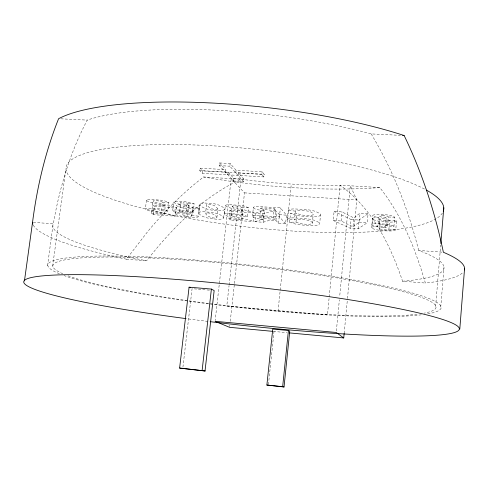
<?xml version="1.0" encoding="UTF-8"?>
<svg xmlns="http://www.w3.org/2000/svg" width="489" height="489" viewBox="0 0 489 489"><rect width="100%" height="100%" fill="white"/><g stroke="black" fill="none" stroke-linecap="round" stroke-linejoin="round"><path stroke-width="0.37" stroke-dasharray="2.44 1.83" d="M198.772 213.082L199.341 212.257A10.862 1.938 6.7 0 1 200.093 212L200.667 211.89A9.23 1.65 6.7 0 1 202.996 211.719L211.59 212.342A9.132 1.632 6.7 0 1 214.213 212.801L214.702 212.911A10.202 1.822 6.7 0 1 216.205 213.277L219.598 214.494L222.153 216.04A57.818 10.104 7.1 0 1 222.96 216.774L223.516 218.375L220.991 219.133A9.688 1.705 6.6 0 1 218.834 219.219L216.126 219.127A13.771 2.433 6.7 0 1 214.31 218.993L210.93 218.607A8.973 1.577 6.7 0 1 208.393 218.167L207.917 218.07A10.031 1.767 6.7 0 1 206.456 217.715C203.675 216.823 200.203 215.838 198.772 213.082L199.787 204.206L200.368 203.516A10.85 2.029 6.7 0 1 201.113 203.241L201.688 203.124A9.187 1.724 6.7 0 1 203.565 202.947L212.605 203.54A9.12 1.711 6.7 0 1 215.221 204.005L215.71 204.115A10.19 1.907 6.7 0 1 217.208 204.494L220.594 205.753L223.137 207.354A57.745 10.587 7.2 0 1 223.944 208.118L224.488 209.793L221.963 210.6A9.676 1.785 6.7 0 1 219.799 210.698L217.098 210.618A13.753 2.549 6.7 0 1 215.282 210.49L211.908 210.105A8.961 1.65 6.7 0 1 209.378 209.653L208.901 209.555A10.018 1.846 6.7 0 1 207.44 209.188C204.64 208.277 201.156 207.208 199.787 204.378M206.272 212.996C204.359 214.769 210.038 217.373 211.969 217.721A3.399 0.599 6.6 0 0 216.144 218.015C218.082 216.254 212.458 213.626 210.521 213.283A3.447 0.617 6.7 0 0 206.254 212.99M198.84 210.411L199.176 207.556L192.745 206.975L191.657 216.046A4.792 0.837 6.9 0 1 191.23 216.193A4.847 0.844 6.9 0 1 190.997 216.23A4.199 0.733 6.9 0 1 188.833 216.266M216.908 217.501L217.856 208.717L214.854 205.906L211.529 204.53A3.441 0.648 6.7 0 0 207.269 204.249L206.535 204.763L205.521 213.595M182.336 214.28L182.36 214.237A4.884 0.856 6.9 0 1 182.745 214.029A5.061 0.886 6.9 0 1 182.965 213.98L183.21 213.944A3.753 0.654 6.9 0 1 185.068 213.913L185.288 213.931A10.44 1.815 6.9 0 1 188.143 214.225L189.164 205.624A10.428 1.901 6.9 0 0 186.297 205.331L186.095 205.325A3.716 0.685 7 0 0 184.359 205.343L183.986 205.404A5.055 0.929 7 0 0 183.675 205.49A4.878 0.892 7 0 0 183.381 205.68L182.562 214.708A10.33 1.809 6.9 0 0 182.837 214.903L183.925 215.392A5.214 0.911 6.9 0 0 184.854 215.667A5.342 0.935 6.9 0 0 185.49 215.814L185.918 215.906A4.046 0.703 6.9 0 0 188.381 216.236A4.749 0.831 6.9 0 0 188.827 216.266M183.344 205.771L183.577 206.169A10.318 1.895 6.9 0 0 183.852 206.37L184.94 206.878A5.208 0.954 6.9 0 0 186.071 207.214A5.336 0.978 6.9 0 0 186.498 207.312L186.926 207.403A4.01 0.733 6.9 0 0 189.157 207.715L189.39 207.733A4.242 0.776 6.9 0 0 192.018 207.721A4.841 0.886 7 0 0 192.336 207.648A4.786 0.874 7 0 0 192.66 207.525L192.745 206.975M231.34 215.441L231.23 215.013A3.985 0.715 6.4 0 1 233.039 214.726L234.378 214.763A7.537 1.351 6.4 0 1 235.166 214.812L236.664 214.958A4.322 0.776 6.4 0 1 238.583 215.276L240.912 216.193L247.465 216.523L248.43 207.727L244.738 206.217A8.032 1.522 6.4 0 0 243.021 205.832A11.51 2.17 6.4 0 0 240.093 205.349L228.705 204.683A9.615 1.815 6.5 0 0 226.963 204.867L226.004 205.099A8.973 1.693 6.5 0 0 225.319 205.655L224.463 214.176M435.62 306.658L440.705 245.044M440.754 307.092L444.018 267.165M379.935 228.907A5.477 0.984 4.8 0 0 380.699 229.176A5.611 1.009 4.8 0 0 381.267 229.323L381.671 229.414A4.248 0.764 4.9 0 0 384.171 229.757A4.988 0.899 4.8 0 0 384.66 229.787A4.413 0.795 4.8 0 0 387.239 229.775A5.086 0.917 4.9 0 0 387.551 229.738A5.031 0.905 4.9 0 0 388.217 229.604L388.914 229.096L389.721 220.154L396.561 220.771L395.766 229.72L395.191 230.264A10.844 1.956 4.8 0 1 393.211 230.753A11.565 2.084 4.8 0 1 392.496 230.839A11.021 1.987 4.8 0 1 389.024 230.979L385.821 230.875A16.058 2.91 4.8 0 1 384.006 230.753L381.01 230.466A11.424 2.06 4.9 0 1 377.282 229.891L376.316 229.689A13.166 2.378 4.8 0 1 374.977 229.365L373.859 229.035A10.874 1.962 4.9 0 1 372.147 228.259L371.891 228.033A12.8 2.311 4.8 0 1 371.707 227.733L371.744 227.446A8.49 1.534 4.9 0 1 376.726 226.596L377.838 226.621L378.663 217.623L374.097 216.578A7.372 1.418 4.8 0 1 373.095 216.101L372.838 215.863A8.808 1.693 4.8 0 1 372.734 215.576A8.368 1.608 4.8 0 1 373.425 215.013L375.552 214.579A10.006 1.919 4.8 0 1 378.235 214.42C383.627 214.695 389.482 214.451 394.421 216.957A21.84 4.181 4.9 0 1 394.776 217.208L393.963 226.309L387.588 226.077L386.695 225.551A4.468 0.819 4.8 0 0 385.98 225.325A4.322 0.789 4.8 0 0 382.911 224.861A5.428 0.99 4.8 0 0 382.257 224.818L381.842 224.799M379.898 216.071L379.861 216.236A6.119 1.174 4.7 0 0 379.935 216.382L380.045 216.486A4.34 0.831 4.8 0 0 381.579 217.061A4.181 0.801 4.8 0 0 382.429 217.226L385.87 217.581L387.037 218.815L386.224 227.807L385.051 226.621L381.609 226.266A4.187 0.764 4.8 0 1 380.76 226.101A4.303 0.789 4.8 0 1 379.281 225.594L379.109 225.447A6.125 1.125 4.8 0 1 379.03 225.301L379.874 216.279M379.146 228.29L379.965 219.359M385.051 226.621L385.87 217.581M387.588 226.077L388.407 217L387.514 216.45A4.462 0.856 4.8 0 0 386.64 216.181A4.303 0.825 4.8 0 0 383.523 215.735M333.211 220.453L350.234 228.296L358.113 228.84L367.233 222.764L368.083 213.638L360.063 213.106L353.816 217.923L352.979 226.786L341.151 220.991L333.211 220.453L334.097 211.401L342.025 211.92L353.816 217.923M371.927 224.799L372.765 215.741M371.732 227.807L372.557 218.895M146.4 200.172L145.471 208.644M344.164 333.406L347.404 299.28M347.471 298.522L356.823 199.94L350.307 185.796L339.659 296.756M358.113 228.84L358.938 220.05L368.083 213.638M352.979 226.786L359.201 222.22L360.063 213.106M336.377 330.955L339.366 299.794M350.234 228.296L351.071 219.518L334.097 211.401M329.066 298.479L327.459 314.959L226.78 306.059L229.054 285.674M329.213 296.982L340.099 185.184L379.757 187.568C392.636 203.717 402.606 222.006 410.693 240.967A508.829 394.776 -36.4 0 1 414.788 251.101L420.406 266.811L425.399 283.039A217.263 32.317 6.2 0 0 463.083 272.19M341.151 220.991L342.025 211.92M289.604 222.14L294.757 223.858A12.213 2.194 5.7 0 0 296.236 224.17A12.952 2.329 5.7 0 0 298.944 224.622L304.568 225.246A22.042 4.004 5.7 0 0 306.805 225.405L311.438 225.563A14.756 2.659 5.7 0 0 314.635 225.46L316.75 225.221A15.403 2.781 5.7 0 0 318.37 224.848L319.739 223.724L320.491 214.31A31.999 6.064 5.9 0 0 319.995 213.65L315.668 211.444A15.19 2.891 5.7 0 0 313.804 210.924L311.713 210.447A14.878 2.836 5.7 0 0 307.881 209.787L294.415 208.901A13.655 2.604 5.7 0 0 290.79 209.188L288.241 210.319L287.318 219.194L294.561 219.836A7.598 1.381 5.7 0 1 299.769 219.261L300.814 219.316A11.027 1.999 5.7 0 1 302.184 219.42L304.085 219.616A8.136 1.479 5.7 0 1 307.08 220.099L310.167 220.991L311.994 222.208A33.166 5.984 6 0 1 312.312 222.678L312.019 223.73L309.898 224.213A7.83 1.412 5.7 0 1 307.758 224.286L306.041 224.231A10.293 1.858 5.7 0 1 304.733 224.145L304.03 224.09A7.5 1.351 5.7 0 1 299.855 223.485L295.986 222.171L289.604 222.14L290.515 213.387L296.89 213.393L300.759 214.744A7.494 1.418 5.7 0 0 304.922 215.356L305.625 215.411A10.281 1.95 5.7 0 0 306.927 215.49L308.645 215.539A7.824 1.479 5.7 0 0 310.784 215.453L312.905 214.94L313.204 213.834A33.124 6.271 5.9 0 0 312.887 213.345L311.071 212.079L307.991 211.162A8.13 1.546 5.7 0 0 304.995 210.673L303.094 210.478A11.015 2.097 5.7 0 0 301.731 210.38L300.692 210.331A7.586 1.449 5.7 0 0 295.429 210.942L294.433 220.013M312.33 223.449L313.217 214.64M295.986 222.171L296.89 213.393M268.455 384.58L274.188 329.782M271.358 220.215L272.905 220.276A21.724 3.82 6 0 1 274.512 220.374L275.924 220.472L278.522 223.332L285.576 223.821L286.481 215.172L280.393 207.862L257.703 206.541A8.301 1.577 6.2 0 0 254.292 206.902M278.009 311.346L291.291 184.041M274.195 208.644L275.833 210.533L274.897 219.341L273.253 217.526L274.195 208.644L263.589 207.972A4.309 0.819 6.1 0 0 260.576 208.442M275.924 220.472L276.853 211.713L275.441 211.621A19.609 3.625 6 0 0 273.382 211.499L272.287 211.468A4.059 0.758 6 0 0 271.884 211.468A5.63 1.051 6 0 0 270.117 211.658L264.06 213.662L255.881 213.106L254.946 221.7L263.131 222.269L269.262 220.356A5.385 0.96 6 0 1 271.334 220.203M278.522 223.332L279.433 214.695L276.853 211.713M285.576 223.821L279.445 216.81L280.393 207.862M225.447 172.232L225.741 169.64L200.105 168.149L199.799 170.728L202.44 173.289L263.883 176.926L264.164 174.341L262.128 171.755L236.077 170.245L230.148 163.54L219.549 162.941L219.243 165.594L233.614 180.967L243.608 181.572L243.889 179.066L238.369 172.825L238.082 175.398M259.818 217.14L260.771 208.314M259.616 217.263A4.315 0.782 6.1 0 1 262.63 216.823L263.589 207.972M263.131 222.269L264.06 213.662M260.496 219.793A16.583 2.94 6 0 1 263.663 219.475L264.586 210.728L258.302 209.854A8.331 1.583 6.2 0 1 257.202 209.604A8.912 1.693 6.1 0 1 254.922 208.876L253.858 208.283A13.221 2.512 6.1 0 1 253.553 207.996M252.44 216.309L253.406 207.477M228.968 218.76L242.208 219.677L243.161 211.059L229.934 210.172L228.968 218.76L230.362 219.995L253.259 221.584L254.194 212.996A16.302 2.995 6.4 0 0 250.9 211.566A15.459 2.842 6.4 0 0 249.897 211.266L233.608 207.324M263.883 176.926L261.847 174.371L262.128 171.755M229.133 284.922L240.924 179.231A193.51 50.728 6.3 0 0 340.099 185.184C372.031 208.143 390.301 244.787 402.575 281.218L425.399 283.039M240.912 216.193L241.884 207.422L239.561 206.468A4.315 0.813 6.4 0 0 237.642 206.15L236.15 206.003A7.531 1.418 6.4 0 0 235.368 205.955L234.023 205.924A3.979 0.752 6.4 0 0 232.196 206.236L232.324 206.682M229.677 326.579L229.848 325.069M230.264 321.291L234.365 284.274M234.451 283.516L244.494 192.862L231.193 178.644L215.166 320.564M227.837 174.793L228.131 172.226L202.739 170.734L200.105 168.149M223.65 217.947L224.622 209.341M243.608 181.572L229.842 166.205L230.148 163.54M233.614 180.967L233.895 178.467L228.131 172.226M230.362 219.995L231.321 211.456L229.934 210.172M235.79 172.837L236.077 170.245M231.175 215.221L232.183 206.279M182.923 367.172L192.079 288.681L210.478 290.252M199.176 207.556L198.241 216.676A10.324 1.803 6.9 0 1 197.061 217.195A11.015 1.925 6.9 0 1 196.541 217.287A10.495 1.834 6.9 0 1 193.736 217.458L190.918 217.373A15.287 2.683 6.9 0 1 189.261 217.263L186.425 216.988A10.88 1.901 6.9 0 1 182.684 216.425L181.657 216.23A12.537 2.194 6.9 0 1 180.19 215.906L178.913 215.576A10.361 1.809 6.9 0 1 176.67 214.793L176.223 214.561A12.182 2.127 6.9 0 1 175.765 214.249L175.508 213.956A8.087 1.412 7 0 1 178.87 213.051L179.842 213.07L180.869 204.463L175.967 203.43A7.023 1.302 7 0 1 174.659 202.953L174.206 202.709A8.392 1.559 7 0 1 173.839 202.415A7.971 1.479 7 0 1 173.882 201.835L175.282 201.382A9.529 1.773 7 0 1 177.415 201.199L186.767 201.871L193.65 203.675A20.844 3.845 7.1 0 1 194.2 203.931L193.173 212.623L187.544 212.434L188.571 203.76L187.281 203.204A4.248 0.789 7 0 0 186.272 202.935A4.095 0.764 7 0 0 183.186 202.501M191.798 215.936L192.8 207.403M202.44 173.289L202.739 170.734M175.478 213.76L176.505 205.215M154.83 202.098L171.718 206.028A15.263 2.732 7.2 0 1 172.788 206.327A16.1 2.885 7.2 0 1 176.48 207.764L175.447 216.193L153.332 214.665L151.492 213.418L153.081 200.997M179.384 211.437L180.423 202.764M188.143 214.219L185.948 213.008L186.975 204.371L183.699 204.035A3.979 0.74 7 0 1 182.819 203.87A4.132 0.77 7 0 1 180.948 203.296L180.759 203.192A5.825 1.082 7 0 1 180.551 203.039L180.423 202.874A3.557 0.66 7 0 1 182.593 202.464L182.788 202.483A5.159 0.96 7 0 1 183.186 202.501M151.492 213.418L164.28 214.298L165.313 205.838A11.436 2.048 7.3 0 0 163.473 205.362A10.183 1.828 7.2 0 0 163.161 205.288L156.657 203.919A55.679 10.642 7.1 0 1 154.787 203.51L148.833 201.896L146.376 200.435A8.857 1.626 7.3 0 1 146.792 199.873L147.599 199.634A9.493 1.742 7.3 0 1 149.157 199.445L160.117 200.087A11.357 2.084 7.3 0 1 163.057 200.563A7.928 1.461 7.3 0 1 164.83 200.948L168.901 202.458L167.855 211.089L161.584 210.783L159.011 209.86A4.267 0.746 7.2 0 0 157.079 209.543L155.618 209.402A7.445 1.302 7.2 0 0 154.86 209.353L153.589 209.316A3.93 0.691 7.2 0 0 152 209.616M172.709 210.643L173.754 201.969M153.332 214.665L154.365 206.272L152.537 204.977L165.313 205.838M161.584 210.783L162.635 202.165L160.068 201.211A4.26 0.782 7.3 0 0 158.143 200.893L156.682 200.753A7.433 1.363 7.3 0 0 155.924 200.704L154.652 200.679A3.93 0.721 7.3 0 0 153.063 200.997L153.363 201.45A6.809 1.253 7.3 0 0 154.842 202.098M47.561 265.692L52.891 225.6M52.616 266.328L65.887 169.096M217.892 208.913L217.116 209.451A3.392 0.623 6.7 0 1 212.953 209.17L209.512 207.727L206.535 204.879M33.283 225.093A217.263 32.317 6.2 0 0 126.376 259.182L147.721 231.566A606.476 511.971 28.5 0 1 155.19 222.813C169.866 206.107 185.844 190.447 203.583 176.987L240.924 179.231C202.642 197.085 172.36 227.978 146.578 260.796A196.719 29.144 6.2 0 1 53.338 223.809C59.511 187.868 70.153 152.409 87.268 120.105A194.304 45.465 6.3 0 1 371.163 133.913L400.387 135.331M320.619 214.891L319.25 216.077A15.385 2.91 5.7 0 1 317.63 216.474L315.509 216.731A14.737 2.787 5.7 0 1 312.318 216.859L299.836 215.942A12.934 2.445 5.7 0 1 297.135 215.478A12.194 2.298 5.7 0 1 295.656 215.16L290.515 213.387M199.304 207.966L199.237 208.143A10.263 1.877 6.9 0 1 198.057 208.693A10.996 2.017 6.9 0 1 197.244 208.834A10.483 1.919 6.9 0 1 194.732 208.986L191.92 208.913A15.269 2.806 7 0 1 190.258 208.809L187.428 208.534A10.868 1.993 7 0 1 183.687 207.966L182.666 207.764A12.525 2.298 7 0 1 181.205 207.434L179.928 207.098A10.348 1.895 7 0 1 177.69 206.285L177.25 206.046A12.17 2.231 6.9 0 1 176.786 205.722L176.578 205.49A8.117 1.485 7 0 1 179.891 204.451M389.721 220.154L389.018 220.686A5.024 0.947 4.8 0 1 388.504 220.808A5.079 0.96 4.8 0 1 388.034 220.869A4.45 0.844 4.8 0 1 384.977 220.863L384.727 220.845A4.212 0.795 4.8 0 1 382.477 220.521L382.08 220.429A5.605 1.057 4.8 0 1 381.695 220.331A5.465 1.033 4.8 0 1 380.742 220.001L380.039 219.494A10.85 2.054 4.7 0 1 379.947 219.298L380.253 218.821A5.128 0.972 4.8 0 1 380.803 218.638A5.312 1.002 4.8 0 1 381.255 218.559L381.762 218.51A3.906 0.74 4.8 0 1 383.798 218.497L384.03 218.516A10.947 2.06 4.8 0 1 387.031 218.821M152.018 209.616L152.305 210.05A7.127 1.253 7.2 0 0 154.194 210.796L170.692 214.512A15.281 2.61 7.2 0 1 171.431 214.714A16.119 2.751 7.2 0 1 175.465 216.193M396.561 220.771L395.986 221.34A10.776 2.035 4.8 0 1 394.006 221.865A11.553 2.182 4.8 0 1 392.905 221.994A11.009 2.078 4.8 0 1 389.819 222.122L386.622 222.03A16.039 3.044 4.8 0 1 384.806 221.914L381.817 221.627A11.412 2.158 4.8 0 1 378.095 221.04L377.129 220.839A13.148 2.488 4.8 0 1 375.79 220.508L374.672 220.166A10.862 2.054 4.8 0 1 372.966 219.365L372.71 219.127A12.781 2.414 4.8 0 1 372.526 218.815L372.539 218.583A8.521 1.614 4.8 0 1 377.539 217.599M295.35 211.138L288.241 210.319M287.318 219.194L290.301 218.07A13.625 2.476 5.7 0 1 293.486 217.868L306.964 218.785A14.896 2.708 5.7 0 1 310.808 219.439L312.899 219.897A15.208 2.763 5.7 0 1 314.763 220.405L319.109 222.538A32.036 5.789 5.9 0 1 319.604 223.167L319.739 223.724M255.881 213.106L259.268 211.761A60.905 11.113 5.6 0 1 260.014 211.492L261.169 211.156A12.152 2.262 6 0 1 261.609 211.065A16.565 3.081 6 0 1 264.604 210.735M254.946 221.7L260.521 219.799M179.921 204.457L180.869 204.463M377.563 217.611L378.663 217.623M256.731 215.429L279.445 216.81M188.571 203.76L194.2 203.931M388.407 217L394.776 217.208M262.636 216.829L273.253 217.526M162.635 202.165L168.901 202.458M241.884 207.422L248.43 207.727M60.856 118.821L87.268 120.105M219.243 165.594L229.842 166.205M238.369 172.825L264.164 174.341M199.799 170.728L261.847 174.371M233.895 178.467L243.889 179.066M244.494 192.862L356.823 199.94M383.211 227.501L382.979 227.489A3.943 0.715 4.9 0 0 380.766 227.495L380.436 227.532A5.318 0.96 4.8 0 0 380.13 227.581A5.135 0.929 4.8 0 0 379.433 227.776L379.128 228.229A10.862 1.956 4.8 0 0 379.226 228.418L379.929 228.907M275.833 210.533L264.152 209.659L260.747 208.461M154.365 206.272L176.462 207.764M231.321 211.456L254.194 212.996M279.433 214.695L286.481 215.172M351.071 219.518L358.938 220.05M185.948 213.008L182.672 212.672A3.985 0.709 7 0 1 181.786 212.513A4.095 0.727 7 0 1 180.019 212L179.726 211.847A5.831 1.033 7 0 1 179.512 211.7L179.402 211.578A3.564 0.63 7 0 1 181.364 211.156L181.749 211.181A5.165 0.917 7 0 1 182.354 211.217A4.114 0.727 7 0 1 185.429 211.676A4.254 0.752 7 0 1 186.248 211.896L187.544 212.434M359.201 222.22L367.233 222.764M274.897 219.341L263.204 218.449L259.806 217.324M33.295 222.342L53.338 223.809M402.575 281.218A196.719 29.144 6.2 0 0 418.688 250.46L442.631 252.202M126.376 259.182L146.578 260.796M388.914 229.096L395.766 229.72M191.737 215.527L198.173 216.114M273.437 331.414L287.043 332.679M263.644 219.469L257.355 218.601A8.344 1.51 6.2 0 1 256.248 218.357A8.979 1.626 6.2 0 1 253.748 217.562L252.892 217.079A13.24 2.402 6.1 0 1 252.66 216.884A10.526 1.907 6.1 0 1 253.137 215.796M179.842 213.07L174.928 212.055A7.035 1.247 7 0 1 173.613 211.59L173.161 211.358A8.405 1.485 7 0 1 172.88 211.156A7.983 1.412 7 0 1 172.837 210.521L174.237 210.093A9.542 1.687 7 0 1 176.364 209.928L185.093 210.527L191.865 212.067A18.417 3.246 7 0 1 193.167 212.623M377.838 226.621L373.266 225.6A7.384 1.351 4.9 0 1 372.263 225.148L372.001 224.916A8.82 1.62 4.9 0 1 371.903 224.72A8.374 1.534 4.9 0 1 372.587 224.103L374.715 223.705A10.018 1.834 4.9 0 1 377.398 223.565L386.921 224.219L393.07 225.759M233.002 216.187L248.944 219.909A15.477 2.714 6.4 0 1 249.647 220.105A16.326 2.861 6.4 0 1 253.278 221.584M167.855 211.089L163.772 209.628A7.94 1.394 7.2 0 0 161.993 209.249A11.375 1.993 7.2 0 0 159.047 208.779L148.081 208.112A9.505 1.663 7.3 0 0 146.523 208.283L145.722 208.51A8.869 1.553 7.3 0 0 145.306 209.041L147.953 210.514L154.432 212.177A63.527 11.663 7 0 0 155.612 212.422L162.128 213.766A10.196 1.742 7.2 0 1 162.58 213.87A11.449 1.956 7.2 0 1 164.292 214.298M186.975 204.371L189.164 205.624M247.465 216.523L243.766 215.062A8.044 1.449 6.4 0 0 242.037 214.683A11.522 2.072 6.4 0 0 239.109 214.213L227.709 213.516A9.627 1.736 6.4 0 0 225.967 213.681L225.007 213.901A8.985 1.62 6.5 0 0 224.329 214.427L226.493 215.887L232.654 217.544A64.53 12.139 6.1 0 0 233.803 217.794L240.148 219.145A10.324 1.815 6.4 0 1 240.582 219.243A11.595 2.035 6.4 0 1 242.214 219.677M219.549 162.941L225.741 169.64M371.163 133.913C392.973 169.964 408.376 209.677 418.688 250.46M225.325 205.747L227.312 207.11L232.953 208.724A56.528 11.076 6.2 0 0 234.775 209.133L241.108 210.508A10.312 1.901 6.4 0 1 241.407 210.582M379.03 225.301L379.042 225.184A3.741 0.685 4.8 0 1 381.83 224.793M379.757 187.568A213.693 56.241 6.3 0 1 203.583 176.987M207.898 321.401A219.09 19.737 6.2 0 1 186.333 318.651M59.389 273.785A197.813 21.62 6.2 0 1 247.348 264.867A197.813 21.62 6.2 0 1 426.567 314.072M421.329 314.818A197.813 21.62 6.2 0 1 240.735 307.648A197.813 21.62 6.2 0 1 64.096 275.588M442.374 213.033A190.05 39.041 6.3 0 1 171.963 215.099A190.05 39.041 6.3 0 1 121.205 146.712A190.05 39.041 6.3 0 1 424.635 189.133M62.8 273.742A192.684 21.039 6.2 0 1 246.114 265.533A192.684 21.039 6.2 0 1 424.104 313.149M417.093 314.238A192.684 21.039 6.2 0 1 239.995 307.196A192.684 21.039 6.2 0 1 67.757 275.71M233.021 216.187A7.225 1.302 6.4 0 1 231.303 215.441M233.614 207.324A6.895 1.302 6.4 0 1 232.306 206.682M241.401 210.582A11.577 2.133 6.4 0 1 243.167 211.059M253.18 215.802A8.313 1.51 6.2 0 1 256.719 215.423M253.571 207.996A10.513 1.999 6.1 0 1 254.237 206.89M393.077 225.759A19.309 3.527 4.9 0 1 393.957 226.309M383.211 227.495A10.96 1.968 4.9 0 1 386.218 227.813M383.523 215.735A5.422 1.039 4.8 0 0 383.083 215.71L382.875 215.698A3.741 0.721 4.8 0 0 379.849 216.065"/><path stroke-width="0.73" d="M459.794 329.06L464.55 268.724M440.827 243.528L443.774 207.776M289.311 332.893L343.736 337.954L344.164 333.406M284.03 386.976L282.66 386.701L288.424 330.515L272.752 329.066L266.89 385.045L284.03 386.976L289.739 331.224L288.424 330.515M205.025 370.98L214.158 290.564L211.395 289.078L189.084 287.184L179.616 368.07L205.025 370.98L179.616 368.07M202.128 370.393L211.395 289.078M24.45 280.93L32.549 222.293C37.078 186.902 45.355 151.883 58.594 118.711A214.573 50.41 6.3 0 1 404.134 135.514C422.093 172.562 434.935 211.994 443.376 252.257A217.263 32.317 6.2 0 1 464.361 269.91M402.636 135.441L404.134 135.514M272.679 331.34L229.598 327.33L215.081 321.322L336.236 332.471L343.736 337.954M266.89 385.045L282.66 386.701M189.084 287.184L190.282 287.783M185.612 318.553A219.09 19.737 6.2 0 1 82.164 274.69A219.09 19.737 6.2 0 1 447.423 321.114A219.09 19.737 6.2 0 1 210.178 321.676M32.873 224.151A217.263 32.317 6.2 0 1 32.549 222.293M426.549 190.172A190.05 39.041 6.3 0 1 443.248 211.303"/></g></svg>
